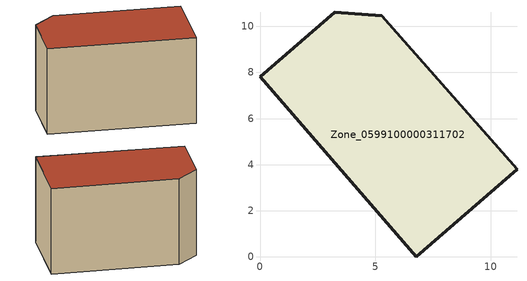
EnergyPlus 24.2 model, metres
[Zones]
Zone_0599100000311702
 floor ground (C_G): 6.79,0 0,7.8 3.24,10.62 5.28,10.46 11.15,3.8 z0
 wall outside (C_F): 0,7.8 6.79,0 11.15,3.8 5.28,10.46 3.24,10.62 0,7.8 z0:6.3
 roof outside (C_R): 11.15,3.8 5.28,10.46 3.24,10.62 0,7.8 6.79,0 z6.3
[BUILDING]
Pand.0599100000311702: North Axis=0; Terrain=City; Loads Convergence Tolerance Value=0.04; Temperature Convergence Tolerance Value=0.4; Solar Distribution=FullExterior; Maximum Number of Warmup Days=25; Minimum Number of Warmup Days=1
[Site:Location]
Rotterdam.The.Hague.AP_ZH_NLD Design_Conditions: Latitude=51.96; Longitude=4.45; Time Zone=1; Elevation=-4.5
[SITE:GROUNDTEMPERATURE:BUILDINGSURFACE]
18, 18, 18, 18, 18, 18, 18, 18, 18, 18, 18, 18
[MATERIAL] Thermal Absorptance=0.9; Solar Absorptance=0.7; Visible Absorptance=0.7
Name | Roughness | Thickness | Conductivity | Density | Specific Heat
G.TC.1946 | MediumSmooth | 0.15 | 1 | 540 | 1210
F.TC.1946 | Rough | 0.3 | 0.857143 | 1920 | 840
R.TC.1946 | MediumRough | 0.2 | 0.909091 | 1500 | 1000
[CONSTRUCTION]
C_G: G.TC.1946
C_F: F.TC.1946
C_R: R.TC.1946
[ZONE]
Zone_0599100000311702: Type=1; Multiplier=1; Ceiling Height=Autocalculate; Volume=Autocalculate; Floor Area=autocalculate; Part of Total Floor Area=Yes
[ZONEINFILTRATION:DESIGNFLOWRATE]
Infil_Zone_0599100000311702: Zone or ZoneList or Space or SpaceList=Zone_0599100000311702; Schedule=AlwaysOn; Design Flow Rate Calculation Method=Flow/Area; Flow Rate per Floor Area=0.003; Constant Term Coefficient=1; Temperature Term Coefficient=0; Velocity Term Coefficient=0; Velocity Squared Term Coefficient=0
[HVACTEMPLATE:ZONE:IDEALLOADSAIRSYSTEM]
Zone_0599100000311702: Maximum Heating Supply Air Temperature=50; Minimum Cooling Supply Air Temperature=13; Maximum Heating Supply Air Humidity Ratio=0.0156; Minimum Cooling Supply Air Humidity Ratio=0.0077; Heating Limit=NoLimit; Cooling Limit=NoLimit; Dehumidification Control Type=ConstantSensibleHeatRatio; Cooling Sensible Heat Ratio=0.7; Dehumidification Setpoint=60; Humidification Control Type=None; Humidification Setpoint=30; Outdoor Air Method=None; Outdoor Air Flow Rate per Person=0.00944; Outdoor Air Flow Rate per Zone Floor Area=0; Outdoor Air Flow Rate per Zone=0; Demand Controlled Ventilation Type=None; Outdoor Air Economizer Type=NoEconomizer; Heat Recovery Type=None; Sensible Heat Recovery Effectiveness=0.7; Latent Heat Recovery Effectiveness=0.65
[ZONECONTROL:THERMOSTAT]
ThermostatControl_Zone_0599100000311702: Zone or ZoneList=Zone_0599100000311702; Control Type Schedule=DualSetpointControlType; Control 1=Thermostat_Zone_0599100000311702; Temperature Difference Between Cutout And Setpoint=0
[THERMOSTATSETPOINT:DUALSETPOINT]
Thermostat_Zone_0599100000311702: Heating Setpoint Temperature Schedule=HeatingSetpoint_Zone_0599100000311702; Cooling Setpoint Temperature Schedule=CoolingSetpoint_Zone_0599100000311702
[SCHEDULE:COMPACT]
HeatingSetpoint_Zone_0599100000311702: Through: 12/31, For: AllDays, Until: 24:00, 21
CoolingSetpoint_Zone_0599100000311702: Through: 12/31, For: AllDays, Until: 24:00, 24
DualSetpointControlType: Through: 12/31, For: AllDays, Until: 24:00, 4
AlwaysOn: Through: 12/31, For: AllDays, Until: 24:00, 1
